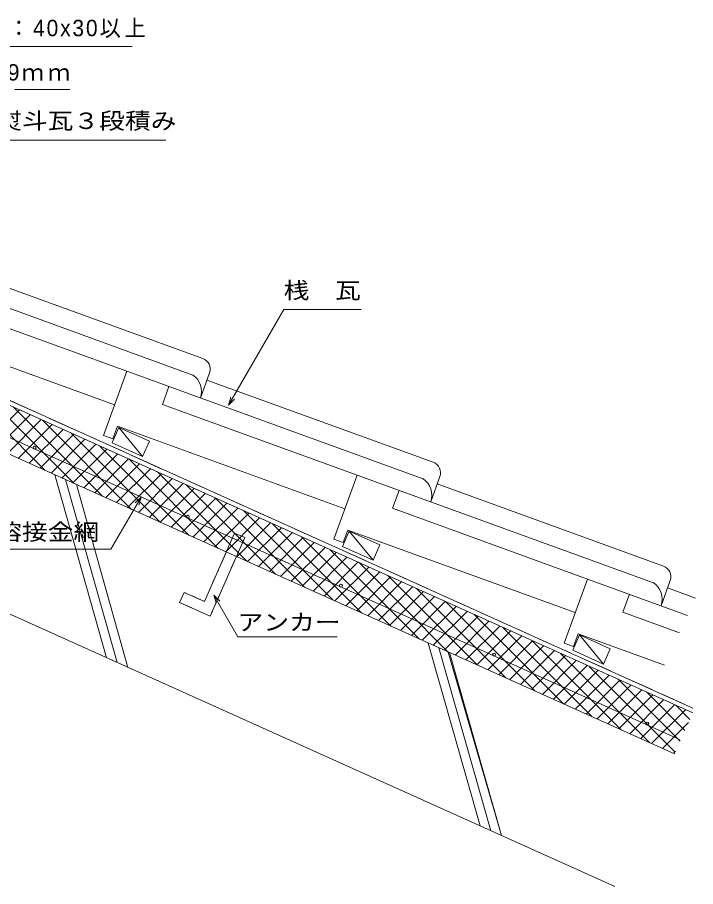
# Model space of a CAD drawing. Units: millimetres, scale not verified. Extents: x -770 to 770, y -447 to 453.
# Drawn here: x 164 to 770, y -398 to 378 of the extents above; entities that cross this region are included whole.
import ezdxf
from ezdxf.enums import TextEntityAlignment as Align

# ---------------------------------------------------------------- set-up
doc = ezdxf.new("R2010")
doc.units = ezdxf.units.MM
doc.header["$LTSCALE"] = 10
doc.linetypes.add('DASHED1', pattern=[1.8, 1.2, -0.6])
doc.linetypes.add('DASHED3', pattern=[4, 3, -1])
for name, color, linetype, lineweight in [('0-0_LAYER001', 1, 'Continuous', 18), ('0-1_LAYER002', 7, 'Continuous', 18), ('0-2_LAYER003', 2, 'Continuous', 18), ('0-3_LAYER004', 2, 'Continuous', 18)]:
    doc.layers.add(name, color=color, linetype=linetype, lineweight=lineweight)
doc.styles.add('2', font='')
doc.styles.get('2').set_extended_font_data('2')

msp = doc.modelspace()

# ---------------------------------------------------------------- linework, layer by layer
at = {"layer": '0-0_LAYER001', "color": 4}
for p, q in [((329.48, 73.6), (61.57, 170.8)), ((320.63, 58.73), (55.77, 154.82)), ((250.63, 32.18), (47.58, 105.85)), ((261.48, 62.1), (240.74, 4.92)), ((526.35, -33.99), (261.48, 62.1)), ((327.29, 38.23), (335.47, 60.79)), ((535.2, -19.11), (333.09, 54.21)), ((253.29, 13.13), (249.2, 1.85)), ((456.34, -60.54), (253.29, 13.13)), ((240.74, 4.92), (249.2, 1.85)), ((467.2, -30.61), (446.45, -87.8)), ((732.06, -126.71), (467.2, -30.61)), ((533, -54.49), (541.18, -31.93)), ((740.91, -111.83), (538.8, -38.51)), ((459, -79.59), (454.91, -90.87)), ((662.05, -153.25), (459, -79.59)), ((446.45, -87.8), (454.91, -90.87)), ((672.91, -123.33), (652.16, -180.51)), ((762.43, -155.81), (672.91, -123.33)), ((738.71, -147.2), (746.9, -124.64)), ((769.6, -140.33), (744.51, -131.22)), ((664.72, -172.3), (660.62, -183.58)), ((741.84, -200.28), (664.72, -172.3)), ((652.16, -180.51), (660.62, -183.58))]:
    msp.add_line(p, q, dxfattribs=at)
at = {"layer": '0-0_LAYER001', "color": 2}
for p, q in [((261.48, 62.1), (87.58, 125.2)), ((750.66, -279.38), (23.33, 47.92)), ((299.09, 48.46), (293.29, 32.48)), ((467.2, -30.61), (293.29, 32.48)), ((254.52, 12.06), (281.87, -0.25)), ((275.72, -13.93), (248.36, -1.62)), ((281.87, -0.25), (275.72, -13.93)), ((504.8, -44.26), (499, -60.24)), ((672.91, -123.33), (499, -60.24)), ((454.13, -94.22), (460.28, -80.54)), ((460.28, -80.54), (487.64, -92.85)), ((460.28, -80.54), (481.49, -106.53)), ((487.64, -92.85), (481.49, -106.53)), ((481.49, -106.53), (454.13, -94.22)), ((710.51, -136.97), (704.71, -152.95)), ((755.26, -171.29), (704.71, -152.95)), ((659.84, -186.93), (666, -173.25)), ((666, -173.25), (693.35, -185.57)), ((666, -173.25), (687.2, -199.24)), ((693.35, -185.57), (687.2, -199.24)), ((687.2, -199.24), (659.84, -186.93))]:
    msp.add_line(p, q, dxfattribs=at)
at = {"layer": '0-0_LAYER001'}
for p, q in [((108.97, 53.25), (188.72, -26.51)), ((134.68, 41.68), (214.44, -38.08)), ((135.36, -2.49), (165.61, 27.76)), ((145.11, -6.88), (175.36, 23.37)), ((160.4, 30.11), (240.15, -49.65)), ((154.86, -11.27), (185.12, 18.98)), ((186.11, 18.53), (265.86, -61.22)), ((164.62, -15.66), (194.87, 14.59)), ((174.37, -20.05), (204.62, 10.2)), ((184.12, -24.44), (214.37, 5.82)), ((193.88, -28.82), (224.13, 1.43)), ((211.82, 6.96), (291.57, -72.79)), ((203.63, -33.21), (233.88, -2.96)), ((213.38, -37.6), (243.63, -7.35)), ((237.54, -4.61), (317.29, -84.36)), ((223.14, -41.99), (253.39, -11.74)), ((232.89, -46.38), (263.14, -16.13)), ((242.64, -50.77), (272.89, -20.52)), ((263.25, -16.18), (343, -95.93)), ((252.4, -55.16), (282.65, -24.91)), ((262.15, -59.55), (292.4, -29.3)), ((288.96, -27.75), (368.71, -107.5)), ((271.9, -63.94), (302.15, -33.68)), ((281.66, -68.32), (311.91, -38.07)), ((291.41, -72.71), (321.66, -42.46)), ((314.67, -39.32), (394.43, -119.07)), ((301.16, -77.1), (331.41, -46.85)), ((310.92, -81.49), (341.17, -51.24)), ((340.39, -50.89), (420.14, -130.64)), ((320.67, -85.88), (350.92, -55.63)), ((330.42, -90.27), (360.67, -60.02)), ((340.18, -94.66), (370.43, -64.41)), ((349.93, -99.05), (380.18, -68.8)), ((366.1, -62.46), (445.85, -142.21)), ((359.68, -103.44), (389.93, -73.19)), ((369.43, -107.83), (399.69, -77.57)), ((391.81, -74.03), (471.57, -153.78)), ((379.19, -112.21), (409.44, -81.96)), ((388.94, -116.6), (419.19, -86.35)), ((398.69, -120.99), (428.95, -90.74)), ((417.53, -85.6), (497.28, -165.35)), ((408.45, -125.38), (438.7, -95.13)), ((418.2, -129.77), (448.45, -99.52)), ((443.24, -97.17), (522.99, -176.93)), ((427.95, -134.16), (458.2, -103.91)), ((437.71, -138.55), (467.96, -108.3)), ((447.46, -142.94), (477.71, -112.69)), ((468.95, -108.74), (548.7, -188.5)), ((457.21, -147.33), (487.46, -117.07)), ((466.97, -151.71), (497.22, -121.46)), ((494.67, -120.32), (574.42, -200.07)), ((476.72, -156.1), (506.97, -125.85)), ((486.47, -160.49), (516.72, -130.24)), ((520.38, -131.89), (600.13, -211.64)), ((496.23, -164.88), (526.48, -134.63)), ((505.98, -169.27), (536.23, -139.02)), ((515.73, -173.66), (545.98, -143.41)), ((546.09, -143.46), (625.84, -223.21)), ((525.49, -178.05), (555.74, -147.8)), ((535.24, -182.44), (565.49, -152.19)), ((571.8, -155.03), (651.56, -234.78)), ((544.99, -186.83), (575.24, -156.58)), ((554.75, -191.21), (585, -160.96)), ((564.5, -195.6), (594.75, -165.35)), ((574.25, -199.99), (604.5, -169.74)), ((597.52, -166.6), (677.27, -246.35)), ((584.01, -204.38), (614.26, -174.13)), ((623.23, -178.17), (702.98, -257.92)), ((593.76, -208.77), (624.01, -178.52)), ((603.51, -213.16), (633.76, -182.91)), ((613.26, -217.55), (643.52, -187.3)), ((623.02, -221.94), (653.27, -191.69)), ((648.94, -189.74), (728.7, -269.49)), ((632.77, -226.33), (663.02, -196.08)), ((642.52, -230.72), (672.77, -200.46)), ((674.66, -201.31), (751.3, -277.96)), ((652.28, -235.1), (682.53, -204.85)), ((662.03, -239.49), (692.28, -209.24)), ((671.78, -243.88), (702.03, -213.63)), ((700.37, -212.88), (755.69, -268.21)), ((681.54, -248.27), (711.79, -218.02)), ((691.29, -252.66), (721.54, -222.41)), ((726.08, -224.45), (760.08, -258.45)), ((701.04, -257.05), (731.29, -226.8)), ((710.8, -261.44), (741.05, -231.19)), ((720.55, -265.83), (750.8, -235.58)), ((730.3, -270.22), (760.55, -239.97)), ((751.8, -236.02), (764.47, -248.7)), ((740.06, -274.6), (763.25, -251.41)), ((749.81, -278.99), (751.68, -277.12))]:
    msp.add_line(p, q, dxfattribs=at)
at = {"layer": '0-0_LAYER001', "color": 2}
for points in [[(32.41, 269.5), (79.99, 351.93), (266.28, 351.93)], [(113, 226.32), (137.29, 268.37), (251.29, 268.37)], [(352.53, 31.78), (401.86, 117.22), (442.36, 117.22)], [(357.83, 37.08), (352.53, 31.78), (354.47, 39.02)], [(248.36, -1.62), (254.52, 12.06), (275.72, -13.93)]]:
    msp.add_lwpolyline(points, dxfattribs=at)
at = {"layer": '0-0_LAYER001', "color": 4}
for centre, radius, start, end in [((326.07, 64.2), 10, 340.05908, 70.05908), ((310.7, 44.17), 17.62, 340.29127, 57.20982), ((531.78, -28.52), 10, 340.05908, 70.05908), ((516.41, -48.54), 17.62, 340.29127, 57.20982), ((737.5, -121.23), 10, 340.05908, 70.05908), ((722.12, -141.26), 17.62, 340.29127, 57.20982)]:
    msp.add_arc(centre, radius, start, end, dxfattribs=at)
at = {"layer": '0-1_LAYER002'}
for p, q in [((137.29, 268.37), (251.29, 268.37)), ((23.33, 96.17), (767.08, -238.52)), ((750.66, -279.38), (23.33, 47.92)), ((254.52, 12.06), (275.72, -13.93)), ((197.25, -30.34), (243.4, -193.67)), ((252.93, -197.95), (206.77, -34.63)), ((262.45, -202.24), (216.53, -39.02)), ((274.25, -50.14), (272.31, -57.38)), ((481.49, -106.53), (460.28, -80.54)), ((339.32, -137.78), (341.22, -144.89)), ((339.32, -137.78), (344.62, -143.08)), ((339.32, -137.78), (360.86, -175.08)), ((666, -173.25), (687.2, -199.24)), ((530.86, -180.47), (577.02, -343.79)), ((586.54, -348.08), (540.38, -184.75)), ((548.7, -188.5), (596.07, -352.37))]:
    msp.add_line(p, q, dxfattribs=at)
for points in [[(32.41, 269.5), (79.99, 351.93), (266.28, 351.93)], [(352.53, 31.78), (401.86, 117.22), (442.36, 117.22)], [(767.08, -242.9), (23.33, 91.79), (-720.42, -242.9), (-714.69, -240.32)], [(354.47, 39.02), (352.53, 31.78), (357.83, 37.08)], [(274.25, -50.14), (247.37, -96.7), (183.83, -96.8)], [(274.25, -50.14), (268.95, -55.44), (274.25, -50.14)], [(357.76, -82.4), (366.97, -86.3), (336.14, -156.45), (308.7, -144.39), (312.73, -135.24), (331.01, -143.27), (357.82, -82.27)], [(-650.66, -397.93), (23.33, -94.63), (697.32, -397.93)], [(339.32, -137.78), (360.86, -175.08), (420.86, -175.08)]]:
    msp.add_lwpolyline(points, dxfattribs=at)
for points in [[(254.52, 12.06), (248.36, -1.62), (275.72, -13.93), (281.87, -0.25)], [(460.28, -80.54), (454.13, -94.22), (481.49, -106.53), (487.64, -92.85)], [(666, -173.25), (659.84, -186.93), (687.2, -199.24), (693.35, -185.57)]]:
    msp.add_lwpolyline(points, close=True, dxfattribs=at)
at = {"layer": '0-2_LAYER003', "color": 7}
for p, q in [((161.53, 313.62), (210.72, 313.62)), ((251.29, 268.37), (296.3, 268.37)), ((442.36, 117.22), (470.74, 117.22)), ((187.37, -96.7), (149.83, -96.7)), ((420.86, -175.08), (449.34, -175.08))]:
    msp.add_line(p, q, dxfattribs=at)
at = {"layer": '0-2_LAYER003'}
for p, q in [((767.08, -242.9), (23.33, 91.79)), ((197.25, -30.34), (243.4, -193.67)), ((206.77, -34.63), (252.93, -197.95)), ((697.32, -397.93), (23.33, -94.63)), ((530.86, -180.47), (577.02, -343.79)), ((540.38, -184.75), (586.54, -348.08)), ((549.91, -189.04), (596.07, -352.37))]:
    msp.add_line(p, q, dxfattribs=at)
at = {"layer": '0-3_LAYER004', "linetype": 'DASHED3'}
msp.add_line((767.08, -238.52), (23.33, 96.17), dxfattribs=at)
at = {"layer": '0-3_LAYER004', "color": 3}
msp.add_line((755.34, -266.63), (37.18, 56.54), dxfattribs=at)
at = {"layer": '0-3_LAYER004', "linetype": 'DASHED1'}
for p, q in [((357.82, -82.27), (331.01, -143.27)), ((357.82, -82.27), (366.97, -86.3)), ((366.97, -86.3), (336.14, -156.45)), ((308.7, -144.39), (312.73, -135.24)), ((331.01, -143.27), (312.73, -135.24)), ((336.14, -156.45), (308.7, -144.39))]:
    msp.add_line(p, q, dxfattribs=at)
at = {"layer": '0-3_LAYER004'}
for p, q in [((339.32, -137.78), (360.86, -175.08)), ((360.86, -175.08), (420.86, -175.08))]:
    msp.add_line(p, q, dxfattribs=at)
for points in [[(274.25, -50.14), (247.37, -96.7), (187.37, -96.7)], [(268.95, -55.44), (274.25, -50.14), (272.31, -57.38)], [(341.26, -145.02), (339.32, -137.78), (344.62, -143.08)]]:
    msp.add_lwpolyline(points, dxfattribs=at)
at = {"layer": '0-3_LAYER004', "color": 3}
for centre in [(179.21, -6.15), (316, -67.71), (452.79, -129.26), (589.58, -190.82), (726.37, -252.37)]:
    msp.add_circle(centre, 1.3, dxfattribs=at)

# ---------------------------------------------------------------- texts
at = {"layer": '0-0_LAYER001', "color": 7, "style": '2', "width": 1.15}
for s, p in [('熨斗瓦３段積み', (144.89, 273.97)), ('桟\u3000瓦', (401.62, 122.57))]:
    msp.add_text(s, height=14.66, dxfattribs=at).set_placement(p, align=Align.BOTTOM_LEFT)
at = {"layer": '0-0_LAYER001', "color": 7, "char_height": 14.66, "attachment_point": 7, "style": '2'}
for s, insert in [('\\T1.17;\\W0.95;\u3000芯木：40x30以上', (88.94, 359.55)), ('\\T1.17;銅線0.9ｍｍ', (88.94, 320.05))]:
    msp.add_mtext(s, dxfattribs=dict(at, insert=insert))
at = {"layer": '0-2_LAYER003', "color": 7, "style": '2', "width": 1.15}
msp.add_text('アンカー', height=14.66, dxfattribs=at).set_placement((360.48, -173.65), align=Align.BOTTOM_LEFT)
at = {"layer": '0-3_LAYER004', "color": 7, "style": '2', "width": 1.15}
msp.add_text('溶接金網', height=14.66, dxfattribs=at).set_placement((144.89, -93.01), align=Align.BOTTOM_LEFT)

doc.saveas('drawing.dxf')
